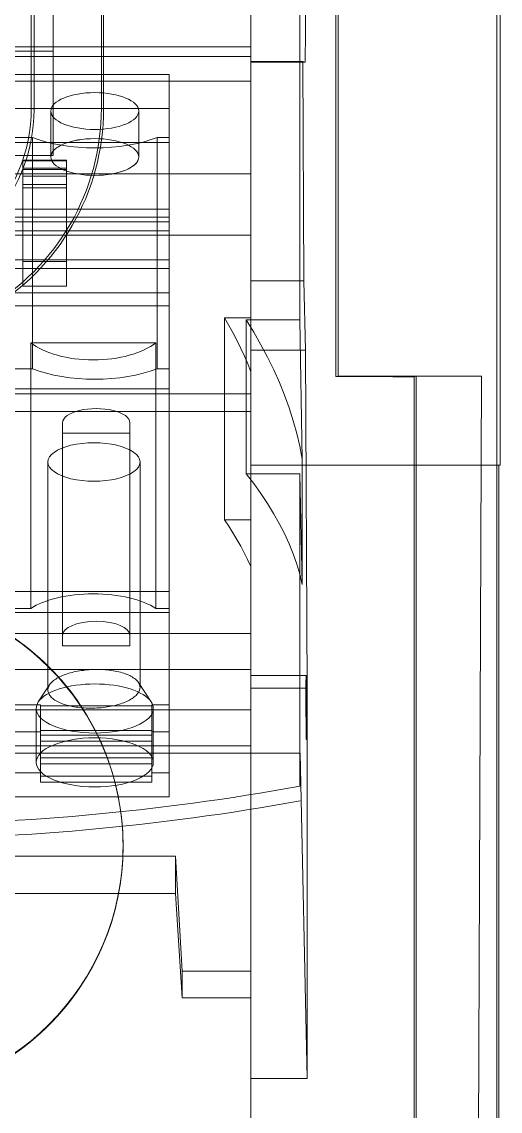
# Model space of a CAD drawing. Header units: millimetres. Extents: x 37984 to 70752, y 14140 to 37584.
# Drawn here: x 45880.82 to 45897.16, y 28279.69 to 28316.89 of the extents above; entities that cross this region are included whole.
import ezdxf

# ---------------------------------------------------------------- set-up
doc = ezdxf.new("R2010")
doc.units = ezdxf.units.MM
doc.set_wipeout_variables(frame=1)
doc.layers.add('! NO PLOT !', color=7, linetype='Continuous', true_color=0xff75dd, plot=False)
doc.layers.add('000-PI-Oprema', color=30, linetype='Continuous', lineweight=5)
doc.layers.add('004-PI-DIN Šina', color=3, linetype='Continuous')

# ---------------------------------------------------------------- blocks, each defined once
blk = doc.blocks.new('spojnica')
at = {"layer": '! NO PLOT !', "transparency": 33554687}
blk.add_line((44861.495, 28809.404), (44861.495, 26919.404), dxfattribs=at)
blk = doc.blocks.new('montažnaa')
at = {"layer": '! NO PLOT !'}
blk.add_line((46568.64, 28809.404), (46568.64, 26919.404), dxfattribs=at)
blk = doc.blocks.new('DELTA IP 30 - 47506030')
blk.add_wipeout([(47259.125, 28642.892), (47320.16, 28642.779), (47320.16, 28587.934), (47259.125, 28587.933)]).dxf.layer = '000-PI-Oprema'
at = {"layer": '000-PI-Oprema'}
for p, q in [((47259.125, 28642.892), (47276.621, 28642.892)), ((47259.125, 28642.777), (47320.16, 28642.779)), ((47276.621, 28642.892), (47276.621, 28636.256)), ((47276.621, 28642.843), (47320.16, 28642.844)), ((47273.581, 28639.824), (47273.591, 28642.251)), ((47309.383, 28642.114), (47273.591, 28642.251)), ((47273.591, 28640.016), (47273.591, 28642.251)), ((47273.581, 28637.362), (47273.581, 28639.824)), ((47273.591, 28640.016), (47273.604, 28639.955)), ((47309.383, 28640.016), (47273.591, 28640.016)), ((47273.604, 28639.955), (47273.604, 28639.224)), ((47309.334, 28639.953), (47273.604, 28639.955)), ((47273.6, 28637.276), (47273.6, 28639.224)), ((47259.125, 28637.362), (47273.581, 28637.362)), ((47259.125, 28637.277), (47273.6, 28637.276)), ((47273.6, 28637.276), (47273.581, 28637.362)), ((47262.865, 28636.224), (47262.843, 28636.152)), ((47262.843, 28636.152), (47270.333, 28636.19)), ((47262.843, 28634.374), (47262.843, 28636.152)), ((47262.865, 28636.212), (47262.865, 28636.224)), ((47262.865, 28636.224), (47262.865, 28636.152)), ((47262.865, 28636.2), (47262.865, 28636.212)), ((47262.865, 28636.188), (47262.865, 28636.2)), ((47262.865, 28636.176), (47262.865, 28636.188)), ((47262.865, 28636.164), (47262.865, 28636.176)), ((47262.865, 28636.152), (47262.865, 28636.164)), ((47262.865, 28635.856), (47262.865, 28636.152)), ((47262.865, 28636.152), (47262.865, 28634.374)), ((47270.333, 28636.19), (47272.704, 28636.236)), ((47270.333, 28634.374), (47270.333, 28636.19)), ((47276.418, 28636.133), (47271.668, 28636.044)), ((47284.246, 28636.295), (47272.704, 28636.236)), ((47272.704, 28636.236), (47272.704, 28634.374)), ((47275.981, 28636.047), (47276.418, 28636.133)), ((47276.418, 28636.133), (47277.03, 28636.133)), ((47276.621, 28636.256), (47276.621, 28634.374)), ((47276.919, 28636.044), (47280.701, 28636.133)), ((47277.03, 28636.133), (47277.641, 28636.133)), ((47277.641, 28636.133), (47278.253, 28636.133)), ((47278.253, 28636.133), (47278.865, 28636.133)), ((47278.865, 28636.133), (47279.477, 28636.133)), ((47279.477, 28636.133), (47280.089, 28636.133)), ((47280.089, 28636.133), (47280.701, 28636.133)), ((47280.701, 28636.133), (47280.353, 28636.047)), ((47283.809, 28636.262), (47283.809, 28634.374)), ((47297.578, 28636.295), (47284.246, 28636.295)), ((47284.246, 28634.374), (47284.246, 28636.295)), ((47286.463, 28636.054), (47297.578, 28636.295)), ((47297.578, 28634.374), (47297.578, 28636.295)), ((47255.943, 28636.044), (47271.668, 28636.044)), ((47262.865, 28635.559), (47262.865, 28635.856)), ((47271.668, 28634.215), (47271.668, 28636.044)), ((47274.671, 28635.681), (47275.107, 28635.821)), ((47275.107, 28635.821), (47275.544, 28635.943)), ((47275.544, 28635.943), (47275.981, 28636.047)), ((47276.919, 28636.044), (47287.595, 28636.044)), ((47276.919, 28634.211), (47276.919, 28636.044)), ((47279.658, 28635.821), (47279.31, 28635.68)), ((47280.005, 28635.943), (47279.658, 28635.821)), ((47280.353, 28636.047), (47280.005, 28635.943)), ((47286.463, 28636.054), (47286.463, 28606.643)), ((47262.865, 28635.263), (47262.865, 28635.559)), ((47273.37, 28635.156), (47273.802, 28635.349)), ((47273.802, 28635.349), (47274.236, 28635.524)), ((47274.236, 28635.524), (47274.671, 28635.681)), ((47278.618, 28635.347), (47278.274, 28635.154)), ((47278.964, 28635.523), (47278.618, 28635.347)), ((47279.31, 28635.68), (47278.964, 28635.523)), ((47262.865, 28634.967), (47262.865, 28635.263)), ((47262.865, 28634.67), (47262.865, 28634.967)), ((47272.94, 28634.946), (47273.37, 28635.156)), ((47278.274, 28635.154), (47277.932, 28634.944)), ((47262.865, 28634.374), (47262.865, 28634.67)), ((47272.089, 28634.476), (47272.513, 28634.72)), ((47272.513, 28634.72), (47272.94, 28634.946)), ((47277.592, 28634.716), (47277.254, 28634.472)), ((47277.932, 28634.944), (47277.592, 28634.716)), ((47255.922, 28634.374), (47262.335, 28634.374)), ((47255.922, 28634.374), (47262.335, 28634.374)), ((47262.335, 28634.374), (47271.59, 28634.374)), ((47262.335, 28608.374), (47262.335, 28634.374)), ((47262.672, 28634.374), (47262.672, 28608.374)), ((47263.51, 28608.374), (47263.51, 28634.374)), ((47263.51, 28634.374), (47268.776, 28634.374)), ((47266.672, 28608.374), (47266.672, 28634.374)), ((47268.776, 28634.374), (47274.19, 28634.374)), ((47268.776, 28608.374), (47268.776, 28634.374)), ((47271.59, 28634.374), (47271.854, 28634.374)), ((47271.59, 28634.374), (47271.59, 28634.245)), ((47271.59, 28634.245), (47271.59, 28634.117)), ((47271.668, 28634.215), (47272.089, 28634.476)), ((47271.668, 28634.215), (47272.418, 28634.215)), ((47271.854, 28634.374), (47272.118, 28634.374)), ((47272.118, 28634.374), (47272.381, 28634.374)), ((47272.381, 28634.374), (47272.645, 28634.374)), ((47272.418, 28634.215), (47273.168, 28634.214)), ((47272.645, 28634.374), (47272.909, 28634.374)), ((47272.905, 28634.153), (47273.17, 28634.267)), ((47272.909, 28634.374), (47273.172, 28634.374)), ((47273.17, 28634.267), (47273.436, 28634.374)), ((47273.172, 28634.374), (47273.436, 28634.374)), ((47274.278, 28634.374), (47273.436, 28634.374)), ((47274.19, 28608.374), (47274.19, 28634.374)), ((47274.19, 28634.374), (47278.49, 28634.374)), ((47275.121, 28634.374), (47274.278, 28634.374)), ((47274.796, 28634.374), (47274.796, 28608.374)), ((47275.963, 28634.374), (47275.121, 28634.374)), ((47276.805, 28634.374), (47275.963, 28634.374)), ((47276.621, 28634.374), (47276.621, 28634.374)), ((47277.647, 28634.374), (47276.805, 28634.374)), ((47277.254, 28634.472), (47276.919, 28634.211)), ((47278.49, 28634.374), (47277.647, 28634.374)), ((47278.49, 28634.374), (47284.982, 28634.374)), ((47278.49, 28634.245), (47278.49, 28634.374)), ((47278.49, 28634.116), (47278.49, 28634.245)), ((47279.853, 28634.266), (47279.624, 28634.151)), ((47280.082, 28634.374), (47279.853, 28634.266)), ((47280.082, 28634.374), (47282.378, 28634.374)), ((47282.378, 28634.374), (47294.824, 28634.374)), ((47282.378, 28608.374), (47282.378, 28634.374)), ((47283.601, 28634.374), (47283.601, 28608.374)), ((47284.982, 28634.374), (47293.903, 28634.374)), ((47284.982, 28608.374), (47284.982, 28634.374)), ((47286.216, 28608.374), (47286.216, 28634.374)), ((47294.824, 28634.374), (47293.903, 28634.374)), ((47293.903, 28634.374), (47293.903, 28632.031)), ((47294.846, 28634.374), (47294.824, 28634.374)), ((47294.824, 28634.374), (47294.824, 28632.031)), ((47294.846, 28634.374), (47299.106, 28634.374)), ((47271.59, 28634.117), (47271.59, 28633.989)), ((47271.59, 28633.989), (47271.59, 28633.861)), ((47271.59, 28633.861), (47271.59, 28633.732)), ((47272.114, 28633.768), (47272.377, 28633.903)), ((47272.377, 28633.903), (47272.641, 28634.031)), ((47272.641, 28634.031), (47272.905, 28634.153)), ((47273.168, 28634.214), (47273.918, 28634.213)), ((47273.918, 28634.213), (47274.668, 28634.213)), ((47274.668, 28634.213), (47275.418, 28634.212)), ((47275.418, 28634.212), (47276.169, 28634.211)), ((47276.169, 28634.211), (47276.919, 28634.211)), ((47278.49, 28633.987), (47278.49, 28634.116)), ((47278.49, 28633.858), (47278.49, 28633.987)), ((47278.49, 28633.729), (47278.49, 28633.858)), ((47279.168, 28633.9), (47278.941, 28633.764)), ((47279.396, 28634.03), (47279.168, 28633.9)), ((47279.624, 28634.151), (47279.396, 28634.03)), ((47271.59, 28633.732), (47271.59, 28633.604)), ((47271.59, 28633.476), (47271.852, 28633.625)), ((47271.59, 28633.604), (47271.59, 28633.476)), ((47272.555, 28633.475), (47271.59, 28633.476)), ((47271.852, 28633.625), (47272.114, 28633.768)), ((47273.519, 28633.474), (47272.555, 28633.475)), ((47274.484, 28633.474), (47273.519, 28633.474)), ((47275.448, 28633.473), (47274.484, 28633.474)), ((47276.413, 28633.472), (47275.448, 28633.473)), ((47277.377, 28633.471), (47276.413, 28633.472)), ((47278.342, 28633.471), (47277.377, 28633.471)), ((47278.363, 28633.471), (47278.342, 28633.471)), ((47278.384, 28633.471), (47278.363, 28633.471)), ((47278.405, 28633.471), (47278.384, 28633.471)), ((47278.426, 28633.471), (47278.405, 28633.471)), ((47278.447, 28633.471), (47278.426, 28633.471)), ((47278.469, 28633.471), (47278.447, 28633.471)), ((47278.49, 28633.471), (47278.469, 28633.471)), ((47278.49, 28633.6), (47278.49, 28633.729)), ((47278.715, 28633.621), (47278.49, 28633.471)), ((47278.49, 28633.471), (47278.49, 28633.6)), ((47278.941, 28633.764), (47278.715, 28633.621)), ((47293.903, 28632.031), (47289.985, 28631.799)), ((47294.824, 28632.031), (47291.257, 28631.799)), ((47293.903, 28632.031), (47294.824, 28632.031)), ((47289.985, 28631.799), (47289.985, 28610.899)), ((47291.257, 28631.799), (47289.985, 28631.799)), ((47291.257, 28631.799), (47291.257, 28610.899)), ((47263.286, 28631.584), (47263.286, 28611.264)), ((47263.286, 28631.584), (47268.314, 28631.584)), ((47263.286, 28631.584), (47263.286, 28611.264)), ((47271.185, 28631.584), (47263.286, 28631.584)), ((47269.615, 28631.584), (47264.439, 28631.584)), ((47264.439, 28631.584), (47264.439, 28611.264)), ((47265.432, 28631.171), (47265.432, 28631.584)), ((47265.432, 28631.171), (47265.432, 28631.584)), ((47265.61, 28611.264), (47265.61, 28631.584)), ((47267.888, 28611.264), (47267.888, 28631.584)), ((47268.159, 28631.584), (47268.159, 28611.264)), ((47268.314, 28631.584), (47280.937, 28631.584)), ((47268.314, 28631.584), (47268.314, 28611.264)), ((47268.627, 28631.584), (47268.627, 28611.264)), ((47269.615, 28611.264), (47269.615, 28631.584)), ((47269.913, 28631.584), (47269.913, 28611.264)), ((47270.745, 28631.584), (47270.745, 28611.264)), ((47271.185, 28611.264), (47271.185, 28631.584)), ((47271.185, 28611.264), (47271.185, 28631.584)), ((47273.331, 28631.584), (47273.331, 28631.171)), ((47273.331, 28631.584), (47273.331, 28631.171)), ((47274.015, 28611.264), (47274.015, 28631.584)), ((47280.937, 28611.264), (47280.937, 28631.584)), ((47281.664, 28631.584), (47280.937, 28631.584)), ((47281.524, 28631.128), (47281.524, 28631.584)), ((47281.664, 28631.584), (47284.807, 28631.584)), ((47281.664, 28631.584), (47281.664, 28611.264)), ((47284.807, 28631.584), (47284.807, 28630.994)), ((47284.807, 28631.584), (47286.215, 28631.584)), ((47285.73, 28630.994), (47285.73, 28631.584)), ((47286.215, 28631.584), (47287.137, 28631.584)), ((47286.215, 28630.994), (47286.215, 28631.584)), ((47287.137, 28631.584), (47287.951, 28631.584)), ((47287.137, 28631.584), (47287.137, 28630.994)), ((47287.951, 28611.264), (47287.951, 28631.584)), ((47265.432, 28631.171), (47273.331, 28631.171)), ((47273.331, 28631.171), (47265.432, 28631.171)), ((47272.445, 28626.859), (47272.445, 28631.128)), ((47272.445, 28631.128), (47281.524, 28631.128)), ((47284.713, 28630.971), (47284.05, 28630.534)), ((47284.807, 28630.994), (47286.215, 28630.994)), ((47284.849, 28630.994), (47284.849, 28627.194)), ((47284.936, 28631.044), (47286.777, 28631.044)), ((47285.688, 28627.194), (47285.688, 28630.994)), ((47285.845, 28630.994), (47286.501, 28630.994)), ((47285.845, 28630.994), (47285.845, 28627.194)), ((47286.054, 28630.994), (47286.054, 28627.194)), ((47286.257, 28630.994), (47286.215, 28630.994)), ((47286.62, 28630.994), (47286.257, 28630.994)), ((47286.829, 28630.994), (47286.62, 28630.994)), ((47286.62, 28630.994), (47286.62, 28627.194)), ((47286.85, 28630.994), (47286.829, 28630.994)), ((47286.829, 28630.994), (47286.829, 28627.194)), ((47286.85, 28630.994), (47287.095, 28630.994)), ((47287.248, 28630.994), (47286.85, 28630.994)), ((47287.458, 28630.994), (47287.248, 28630.994)), ((47287.248, 28630.994), (47287.248, 28627.194)), ((47287.458, 28630.994), (47287.458, 28627.194)), ((47266.101, 28630.544), (47264.531, 28630.544)), ((47266.101, 28630.544), (47264.531, 28630.544)), ((47284.221, 28630.589), (47276.518, 28630.589)), ((47284.019, 28630.511), (47283.991, 28630.487)), ((47284.047, 28630.532), (47284.019, 28630.511)), ((47284.075, 28630.549), (47284.047, 28630.532)), ((47284.104, 28630.563), (47284.075, 28630.549)), ((47284.133, 28630.574), (47284.104, 28630.563)), ((47284.162, 28630.582), (47284.133, 28630.574)), ((47284.191, 28630.587), (47284.162, 28630.582)), ((47284.221, 28630.589), (47284.191, 28630.587)), ((47284.251, 28630.587), (47284.221, 28630.589)), ((47284.281, 28630.582), (47284.251, 28630.587)), ((47284.312, 28630.574), (47284.281, 28630.582)), ((47284.342, 28630.562), (47284.312, 28630.574)), ((47284.371, 28630.548), (47284.342, 28630.562)), ((47284.401, 28630.53), (47284.371, 28630.548)), ((47284.43, 28630.509), (47284.401, 28630.53)), ((47284.459, 28630.485), (47284.43, 28630.509)), ((47282.439, 28630.244), (47275.176, 28630.244)), ((47275.532, 28630.244), (47275.532, 28627.944)), ((47282.795, 28630.244), (47282.439, 28630.244)), ((47282.795, 28627.944), (47282.795, 28630.244)), ((47283.773, 28630.141), (47283.753, 28630.089)), ((47283.793, 28630.19), (47283.773, 28630.141)), ((47283.815, 28630.236), (47283.793, 28630.19)), ((47283.838, 28630.281), (47283.815, 28630.236)), ((47283.861, 28630.322), (47283.838, 28630.281)), ((47283.886, 28630.361), (47283.861, 28630.322)), ((47283.911, 28630.397), (47283.886, 28630.361)), ((47283.937, 28630.43), (47283.911, 28630.397)), ((47283.963, 28630.46), (47283.937, 28630.43)), ((47283.991, 28630.487), (47283.963, 28630.46)), ((47284.488, 28630.457), (47284.459, 28630.485)), ((47284.516, 28630.427), (47284.488, 28630.457)), ((47284.544, 28630.394), (47284.516, 28630.427)), ((47284.571, 28630.358), (47284.544, 28630.394)), ((47284.597, 28630.319), (47284.571, 28630.358)), ((47284.623, 28630.278), (47284.597, 28630.319)), ((47284.648, 28630.234), (47284.623, 28630.278)), ((47284.672, 28630.187), (47284.648, 28630.234)), ((47284.695, 28630.138), (47284.672, 28630.187)), ((47284.718, 28630.086), (47284.695, 28630.138)), ((47283.671, 28629.8), (47283.659, 28629.736)), ((47283.685, 28629.861), (47283.671, 28629.8)), ((47283.701, 28629.921), (47283.685, 28629.861)), ((47283.717, 28629.979), (47283.701, 28629.921)), ((47283.734, 28630.035), (47283.717, 28629.979)), ((47283.753, 28630.089), (47283.734, 28630.035)), ((47284.739, 28630.032), (47284.718, 28630.086)), ((47284.76, 28629.977), (47284.739, 28630.032)), ((47284.779, 28629.919), (47284.76, 28629.977)), ((47284.798, 28629.859), (47284.779, 28629.919)), ((47284.815, 28629.798), (47284.798, 28629.859)), ((47284.831, 28629.735), (47284.815, 28629.798)), ((47289.641, 28630.009), (47289.621, 28630.009)), ((47289.641, 28630.009), (47289.621, 28630.009)), ((47283.615, 28629.4), (47283.61, 28629.329)), ((47283.621, 28629.469), (47283.615, 28629.4)), ((47283.628, 28629.538), (47283.621, 28629.469)), ((47283.637, 28629.606), (47283.628, 28629.538)), ((47283.647, 28629.672), (47283.637, 28629.606)), ((47283.659, 28629.736), (47283.647, 28629.672)), ((47284.846, 28629.67), (47284.831, 28629.735)), ((47284.86, 28629.604), (47284.846, 28629.67)), ((47284.872, 28629.537), (47284.86, 28629.604)), ((47284.883, 28629.468), (47284.872, 28629.537)), ((47284.893, 28629.399), (47284.883, 28629.468)), ((47284.902, 28629.329), (47284.893, 28629.399)), ((47264.454, 28629.344), (47259.125, 28629.343)), ((47264.438, 28629.269), (47259.125, 28629.268)), ((47264.454, 28629.344), (47264.438, 28629.269)), ((47283.605, 28629.187), (47283.604, 28629.116)), ((47283.604, 28629.116), (47283.605, 28629.044)), ((47283.607, 28629.259), (47283.605, 28629.187)), ((47283.605, 28629.044), (47283.607, 28628.977)), ((47283.61, 28629.329), (47283.607, 28629.259)), ((47284.909, 28629.258), (47284.902, 28629.329)), ((47284.915, 28629.187), (47284.909, 28629.258)), ((47284.92, 28629.115), (47284.915, 28629.187)), ((47284.923, 28629.044), (47284.92, 28629.115)), ((47284.925, 28628.97), (47284.923, 28629.044)), ((47283.607, 28628.977), (47283.61, 28628.909)), ((47283.61, 28628.909), (47283.614, 28628.843)), ((47283.614, 28628.843), (47283.62, 28628.776)), ((47283.62, 28628.776), (47283.626, 28628.71)), ((47283.626, 28628.71), (47283.634, 28628.645)), ((47283.634, 28628.645), (47283.643, 28628.581)), ((47284.912, 28628.608), (47284.918, 28628.68)), ((47284.918, 28628.68), (47284.921, 28628.752)), ((47284.921, 28628.752), (47284.924, 28628.824)), ((47284.924, 28628.824), (47284.925, 28628.897)), ((47284.925, 28628.897), (47284.925, 28628.97)), ((47283.643, 28628.581), (47283.653, 28628.517)), ((47283.653, 28628.517), (47283.665, 28628.454)), ((47283.665, 28628.454), (47283.677, 28628.391)), ((47283.677, 28628.391), (47283.69, 28628.33)), ((47283.69, 28628.33), (47283.705, 28628.271)), ((47283.705, 28628.271), (47283.72, 28628.213)), ((47284.851, 28628.204), (47284.865, 28628.268)), ((47284.865, 28628.268), (47284.877, 28628.333)), ((47284.877, 28628.333), (47284.888, 28628.4)), ((47284.888, 28628.4), (47284.897, 28628.468)), ((47284.897, 28628.468), (47284.905, 28628.538)), ((47284.905, 28628.538), (47284.912, 28628.608)), ((47266.21, 28628.084), (47266.229, 28628.084)), ((47266.21, 28628.084), (47266.21, 28626.584)), ((47266.761, 28628.084), (47266.229, 28628.084)), ((47266.229, 28628.084), (47266.229, 28626.584)), ((47266.48, 28626.584), (47266.48, 28628.084)), ((47266.529, 28628.084), (47266.529, 28626.584)), ((47269.665, 28628.084), (47266.761, 28628.084)), ((47266.761, 28626.584), (47266.761, 28628.084)), ((47267.044, 28626.584), (47267.044, 28628.084)), ((47267.155, 28626.584), (47267.155, 28628.084)), ((47269.665, 28628.084), (47269.665, 28626.584)), ((47269.665, 28628.084), (47270.515, 28628.084)), ((47270.515, 28626.584), (47270.515, 28628.084)), ((47275.176, 28627.944), (47282.439, 28627.944)), ((47282.795, 28627.944), (47282.439, 28627.944)), ((47283.72, 28628.213), (47283.736, 28628.156)), ((47283.736, 28628.156), (47283.754, 28628.1)), ((47283.754, 28628.1), (47283.772, 28628.046)), ((47283.772, 28628.046), (47283.792, 28627.994)), ((47283.792, 28627.994), (47283.812, 28627.944)), ((47283.812, 28627.944), (47283.834, 28627.893)), ((47283.834, 28627.893), (47283.857, 28627.844)), ((47284.744, 28627.863), (47284.765, 28627.915)), ((47284.765, 28627.915), (47284.785, 28627.968)), ((47284.785, 28627.968), (47284.803, 28628.024)), ((47284.803, 28628.024), (47284.82, 28628.082)), ((47284.82, 28628.082), (47284.836, 28628.142)), ((47284.836, 28628.142), (47284.851, 28628.204)), ((47252.497, 28627.624), (47266.052, 28627.624)), ((47262.489, 28627.624), (47262.489, 28615.124)), ((47266.101, 28627.544), (47264.531, 28627.544)), ((47266.101, 28627.544), (47264.531, 28627.544)), ((47266.052, 28615.124), (47266.052, 28627.624)), ((47283.857, 28627.844), (47283.881, 28627.798)), ((47283.881, 28627.798), (47283.906, 28627.754)), ((47283.906, 28627.754), (47283.932, 28627.712)), ((47283.932, 28627.712), (47283.958, 28627.674)), ((47283.958, 28627.674), (47283.985, 28627.638)), ((47283.985, 28627.638), (47284.012, 28627.605)), ((47284.012, 28627.605), (47284.04, 28627.575)), ((47284.04, 28627.575), (47284.068, 28627.548)), ((47284.068, 28627.548), (47284.097, 28627.524)), ((47284.097, 28627.524), (47284.127, 28627.503)), ((47284.488, 28627.505), (47284.517, 28627.527)), ((47284.517, 28627.527), (47284.545, 28627.552)), ((47284.545, 28627.552), (47284.573, 28627.581)), ((47284.573, 28627.581), (47284.6, 28627.612)), ((47284.6, 28627.612), (47284.626, 28627.647)), ((47284.626, 28627.647), (47284.651, 28627.684)), ((47284.651, 28627.684), (47284.676, 28627.725)), ((47284.676, 28627.725), (47284.7, 28627.768)), ((47284.7, 28627.768), (47284.723, 28627.815)), ((47284.723, 28627.815), (47284.744, 28627.863)), ((47276.518, 28627.444), (47284.307, 28627.444)), ((47284.127, 28627.503), (47284.156, 28627.485)), ((47284.127, 28627.503), (47284.713, 28627.116)), ((47284.156, 28627.485), (47284.186, 28627.47)), ((47284.186, 28627.47), (47284.217, 28627.459)), ((47284.217, 28627.459), (47284.247, 28627.45)), ((47284.247, 28627.45), (47284.277, 28627.445)), ((47284.277, 28627.445), (47284.307, 28627.444)), ((47284.307, 28627.444), (47284.338, 28627.446)), ((47284.338, 28627.446), (47284.369, 28627.451)), ((47284.369, 28627.451), (47284.399, 28627.459)), ((47284.399, 28627.459), (47284.429, 28627.471)), ((47284.429, 28627.471), (47284.459, 28627.486)), ((47284.459, 28627.486), (47284.488, 28627.505)), ((47284.807, 28627.194), (47284.807, 28625.914)), ((47284.807, 28627.194), (47286.215, 28627.194)), ((47285.73, 28625.914), (47285.73, 28627.194)), ((47286.501, 28627.194), (47285.845, 28627.194)), ((47286.215, 28627.194), (47286.257, 28627.194)), ((47286.215, 28625.914), (47286.215, 28627.194)), ((47286.257, 28627.194), (47286.62, 28627.194)), ((47286.62, 28627.194), (47286.829, 28627.194)), ((47286.829, 28627.194), (47286.85, 28627.194)), ((47286.85, 28627.194), (47287.095, 28627.194)), ((47286.85, 28627.194), (47287.248, 28627.194)), ((47287.137, 28627.194), (47287.137, 28625.914)), ((47287.248, 28627.194), (47287.458, 28627.194)), ((47259.125, 28626.971), (47264.471, 28626.972)), ((47264.45, 28626.874), (47259.125, 28626.874)), ((47264.471, 28626.972), (47264.45, 28626.874)), ((47265.432, 28626.091), (47265.432, 28626.917)), ((47265.432, 28626.917), (47273.331, 28626.917)), ((47265.432, 28626.091), (47265.432, 28626.917)), ((47273.331, 28626.917), (47265.432, 28626.917)), ((47281.524, 28626.859), (47272.445, 28626.859)), ((47273.331, 28626.917), (47273.331, 28626.091)), ((47273.331, 28626.917), (47273.331, 28626.091)), ((47281.524, 28626.048), (47281.524, 28626.859)), ((47284.936, 28627.044), (47286.777, 28627.044)), ((47266.229, 28626.584), (47266.21, 28626.584)), ((47266.229, 28626.584), (47266.761, 28626.584)), ((47266.761, 28626.584), (47269.665, 28626.584)), ((47270.515, 28626.584), (47269.665, 28626.584))]:
    blk.add_line(p, q, dxfattribs=at)
for centre, major_axis, ratio, start_param, end_param in [((47259.365, 28636.211), (3.5, 0.013), 0.007926, 0.004, 3.140974), ((47259.365, 28636.211), (3.5, 0.013), 0.007926, -0.000029, 0.004), ((47259.365, 28636.211), (3.5, 0.013), 0.007926, -0.002405, -0.000029), ((47284.909, 28636.266), (1.1, 0.004), 0.007926, 1.139193, 3.140669), ((47284.909, 28636.266), (1.1, 0.004), 0.007926, -3.137593, -0.003792), ((47284.909, 28636.266), (1.1, 0.004), 0.007926, 3.140669, 3.145593), ((47220.71, 28621.349), (0, -75.112), 0.908003, 1.570796, 1.767707), ((47221.212, 28621.349), (0, -75.112), 0.908003, 1.570796, 1.767849), ((47264.51, 28629.044), (0, -3.06), 0.41916, 0.802297, 2.339296), ((47264.51, 28629.044), (0, -3.06), 0.41916, 0.802297, 2.339296), ((47271.809, 28628.994), (0, -2.5), 0.488753, 1.570796, 2.593994), ((47272.409, 28629.044), (0, 3.06), 0.41916, -2.339296, -0.802297), ((47272.409, 28629.044), (0, 3.06), 0.41916, -2.339296, -0.802297), ((47282.07, 28628.994), (0, 2.5), 0.41916, 0.547598, 1.570796), ((47284.936, 28629.044), (0, 2), 0.41916, 0.269822, 1.570796), ((47284.936, 28629.044), (0, 2), 0.41916, 0, 0.269822), ((47284.936, 28629.044), (0, 2), 0.41916, -1.570796, 0), ((47286.777, 28629.044), (0, -2), 0.41916, 3.141593, 4.712389), ((47286.777, 28629.044), (0, -2), 0.41916, 1.570796, 3.141593), ((47264.531, 28629.044), (0, -1.5), 0.41916, 3.141593, 4.712389), ((47264.531, 28629.044), (0, -1.5), 0.41916, 3.141593, 4.712389), ((47264.531, 28629.044), (0, -1.5), 0.41916, 1.570796, 3.141593), ((47264.531, 28629.044), (0, -1.5), 0.41916, 1.570796, 3.141593), ((47266.101, 28629.044), (0, -1.5), 0.41916, 3.141593, 4.712389), ((47266.101, 28629.044), (0, 1.5), 0.41916, 0, 1.570796), ((47266.101, 28629.044), (0, -1.5), 0.41916, 1.570796, 3.141593), ((47266.101, 28629.044), (0, 1.5), 0.41916, -1.570796, 0), ((47276.518, 28629.016), (0, 1.573), 0.41916, 0, 3.141593), ((47276.518, 28629.016), (0, 1.573), 0.41916, -3.141593, 0), ((47275.176, 28629.094), (0, -1.15), 0.41916, 3.141593, 6.283186), ((47282.439, 28629.094), (0, -1.15), 0.41916, 3.141593, 6.283185), ((47289.621, 28621.374), (8.636, 0), 0.999993, 1.570796, 3.141593), ((47289.621, 28621.374), (8.636, 0), 0.999993, 1.570796, 3.141593), ((47289.641, 28621.374), (0, -8.636), 0.999993, 3.141593, 4.712389), ((47289.641, 28621.374), (0, 8.636), 0.999993, 0, 1.570796), ((47289.621, 28621.374), (8.636, 0), 0.999993, 0, 1.570796), ((47289.621, 28621.374), (8.636, 0), 0.999993, 0, 1.570796), ((47289.641, 28621.374), (0, -8.636), 0.999993, 1.570796, 3.141593), ((47289.641, 28621.374), (0, 8.636), 0.999993, -1.570796, 0), ((47264.531, 28629.044), (0, -1.5), 0.41916, -1.570796, 0), ((47264.531, 28629.044), (0, -1.5), 0.41916, -1.570796, 0), ((47264.438, 28621.374), (7.895, 0), 0.999993, -1.570863, 1.570863), ((47264.454, 28621.374), (7.97, 0), 0.999993, -1.570863, 1.570863), ((47264.531, 28629.044), (0, -1.5), 0.41916, 0, 1.570796), ((47264.531, 28629.044), (0, -1.5), 0.41916, 0, 1.570796), ((47266.101, 28629.044), (0, -1.5), 0.41916, -1.570796, 0), ((47266.101, 28629.044), (0, 1.5), 0.41916, 1.570796, 3.141593), ((47266.101, 28629.044), (0, -1.5), 0.41916, 0, 1.570796), ((47266.101, 28629.044), (0, 1.5), 0.41916, 3.141593, 4.712389), ((47284.936, 28629.044), (0, 2), 0.41916, 1.570796, 2.871771), ((47284.936, 28629.044), (0, 2), 0.41916, 3.141593, 4.712389), ((47286.777, 28629.044), (0, -2), 0.41916, -1.570796, 0), ((47286.777, 28629.044), (0, -2), 0.41916, 0, 1.570796), ((47271.809, 28628.994), (0, -2.5), 0.488753, 0.547598, 1.570796), ((47282.07, 28628.994), (0, 2.5), 0.41916, 1.570796, 2.593994), ((47264.45, 28621.374), (0, -5.5), 0.999993, 1.570796, 3.141593), ((47264.472, 28621.374), (5.598, 0), 0.999993, 0, 1.570863), ((47284.936, 28629.044), (0, 2), 0.41916, 2.871771, 3.141593)]:
    blk.add_ellipse(centre, major_axis=major_axis, ratio=ratio, start_param=start_param, end_param=end_param, dxfattribs=at)
blk = doc.blocks.new('*U529')
at = {"layer": '004-PI-DIN Šina'}
blk.add_lwpolyline([(220, -17.5), (220, 17.5), (0, 17.5), (0, -17.5)], close=True, dxfattribs=at)
blk.add_lwpolyline([(0, 12.5), (220, 12.5)], dxfattribs=at)

msp = doc.modelspace()

# ---------------------------------------------------------------- block references
at = {"rotation": 270}
msp.add_blockref('*U529', (45875.292, 28439.404), dxfattribs=at)
at = {"layer": '000-PI-Oprema'}
for name, p in [('montažnaa', (-686.158, -100)), ('spojnica', (1023.847, -100))]:
    msp.add_blockref(name, p, dxfattribs=at)

# ---------------------------------------------------------------- next in the draw order: block references
at = {"layer": '000-PI-Oprema', "rotation": 270}
msp.add_blockref('DELTA IP 30 - 47506030', (17254.271, 75578.377), dxfattribs=at)

doc.saveas('drawing.dxf')
